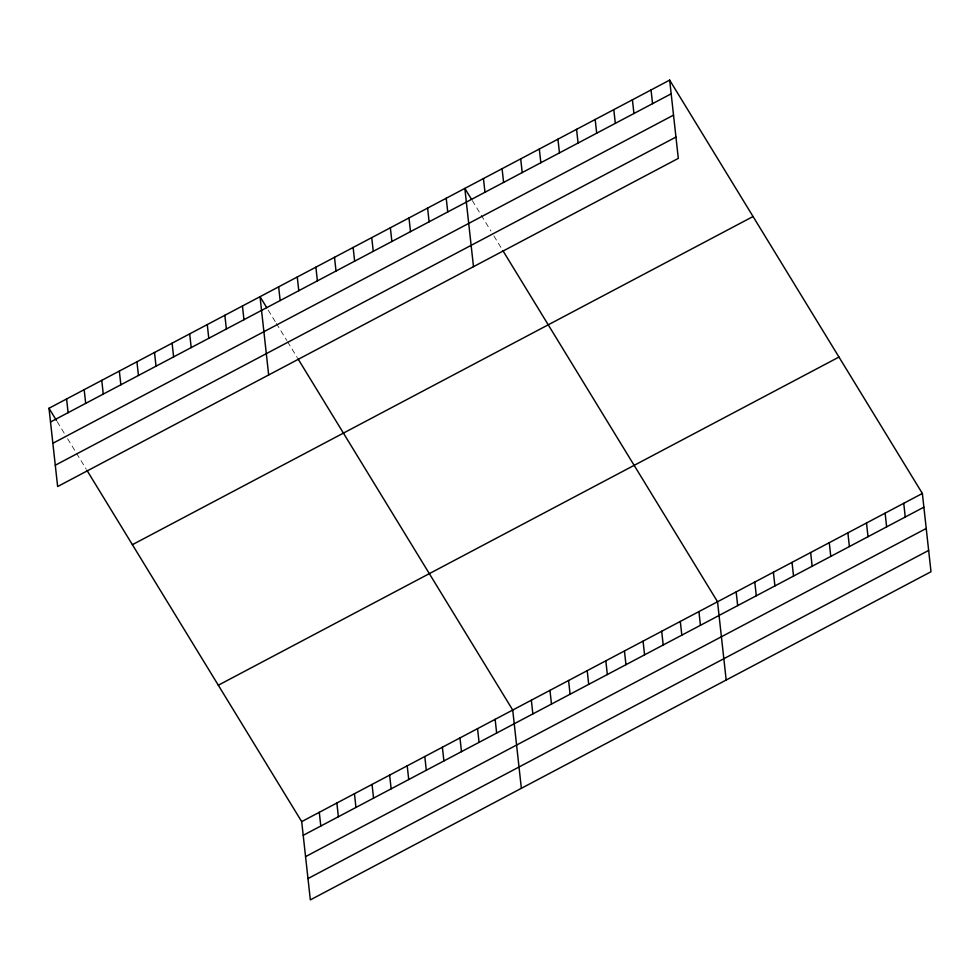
<?xml version="1.0" encoding="UTF-8"?>
<svg xmlns="http://www.w3.org/2000/svg" width="980" height="980" viewBox="0 0 980 980"><rect width="100%" height="100%" fill="white"/><g stroke="black" fill="none" stroke-linecap="round" stroke-linejoin="round"><path stroke-width="0.73" stroke-dasharray="4.9 3.68" d="M472.287 200.582L480.482 213.983M481.229 215.196L490.907 231.035M493.883 235.911L501.331 248.087M268.214 310.096L275.662 322.273M276.409 323.498L286.834 340.55M287.569 341.763L297.259 357.59M57.195 421.67L64.631 433.846M67.62 438.721L75.803 452.123M76.55 453.336L86.228 469.163"/><path stroke-width="1.47" d="M669.659 80.115L678.307 158.38L57.636 486.533L49 408.268L669.659 80.115L922.364 493.467L931 571.732L310.342 899.885L301.693 821.62L86.975 470.388M50.507 421.976L671.178 93.811M52.859 443.279L673.53 115.126M55.284 465.231L675.955 137.065M132.386 544.684L753.057 216.519M218.307 685.216L838.966 357.063M301.693 821.62L922.364 493.467M303.212 835.327L923.87 507.175M305.564 856.63L926.223 528.477M307.99 878.582L928.648 550.429M471.539 199.369L464.839 188.405L473.487 266.67M502.814 250.525L717.544 601.757L726.18 680.022M266.732 307.659L260.031 296.695L268.667 374.96M297.993 358.815L512.724 710.047L521.36 788.312M49 408.268L56.448 420.457M903.744 503.316L905.251 517.011M885.124 513.153L886.63 526.86M866.504 523.002L868.011 536.697M847.884 532.851L849.391 546.546M829.264 542.687L830.77 556.395M810.644 552.536L812.151 566.232M792.024 562.385L793.531 576.081M773.404 572.222L774.911 585.93M754.784 582.071L756.291 595.767M736.164 591.92L737.67 605.615M651.039 89.964L652.558 103.66M698.924 611.606L700.431 625.301M632.418 99.801L633.938 113.508M680.304 621.455L681.811 635.15M613.799 109.65L615.318 123.345M661.684 631.292L663.191 644.999M595.179 119.499L596.698 133.194M643.064 641.141L644.571 654.836M576.559 129.335L578.077 143.043M624.444 650.99L625.951 664.685M557.938 139.185L559.457 152.88M605.824 660.826L607.331 674.534M539.318 149.034L540.838 162.729M587.204 670.675L588.711 684.371M520.699 158.87L522.218 172.578M568.584 680.524L570.091 694.22M502.079 168.719L503.598 182.415M549.964 690.361L551.471 704.057M483.459 178.568L484.978 192.264M531.344 700.21L532.851 713.906M446.219 198.254L447.738 211.95M495.133 719.345L496.652 733.052M427.599 208.091L429.118 221.799M477.554 728.642L479.061 742.35M408.979 217.94L410.498 231.635M459.963 737.94L461.482 751.648M390.359 227.789L391.877 241.484M442.384 747.238L443.891 760.946M371.738 237.626L373.257 251.333M424.793 756.536L426.312 770.243M353.131 247.475L354.638 261.17M407.215 765.833L408.721 779.541M334.511 257.324L336.018 271.019M389.624 775.131L391.143 788.839M315.891 267.16L317.398 280.868M372.045 784.429L373.552 798.137M354.454 793.727L355.961 807.434M297.271 277.009L298.778 290.705M336.863 803.024L338.382 816.732M278.651 286.858L280.158 300.554M319.284 812.322L320.791 826.03M242.44 305.993L243.947 319.701M224.849 315.291L226.368 328.998M207.27 324.588L208.777 338.296M189.679 333.886L191.198 347.594M172.1 343.184L173.607 356.892M154.509 352.482L156.028 366.189M136.931 361.779L138.437 375.487M119.34 371.077L120.859 384.785M101.761 380.375L103.267 394.083M84.17 389.673L85.689 403.38M66.591 398.97L68.098 412.678"/></g></svg>
